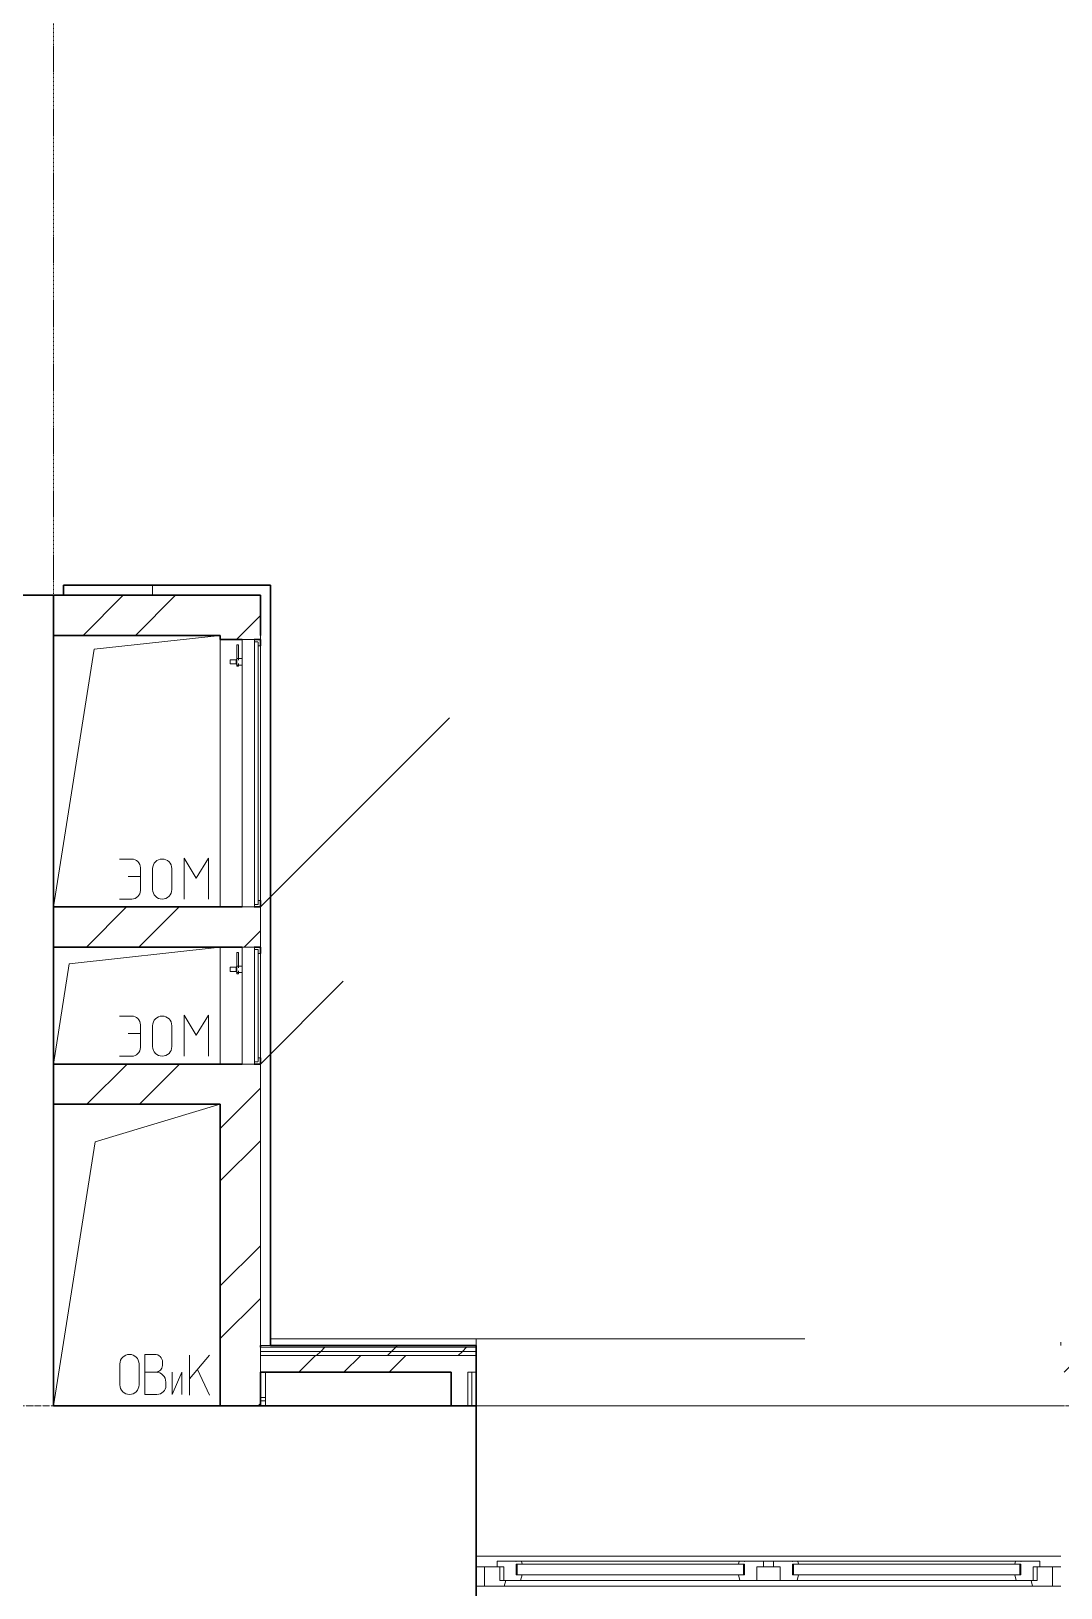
# Model space of a CAD drawing. Header units: millimetres. Extents: x -215207 to 92095, y -30385 to 123050.
# Drawn here: x -41519 to -38437, y 22765 to 27423 of the extents above; entities that cross this region are included whole.
import ezdxf

# ---------------------------------------------------------------- set-up
doc = ezdxf.new("R2010")
doc.units = ezdxf.units.MM
doc.linetypes.add('ADSK_Линия сетки', pattern=[25, 20, -2.5, 0, -2.5])
doc.linetypes.add('Сверху', pattern=[3.96875, 2.38125, -1.5875])
for name, color, linetype, lineweight in [('Двери', 7, 'Continuous', 9), ('Каркас_Импост', 7, 'Continuous', 9), ('Оборудование', 7, 'Continuous', 20), ('Ограждение', 7, 'Continuous', 9), ('Окна', 7, 'Continuous', 9), ('Оси', 7, 'Continuous', 9), ('Остекление', 7, 'Continuous', 9), ('Поручни', 7, 'Continuous', 9), ('Средние линии', 7, 'Continuous', 30), ('Стены', 7, 'Continuous', 18), ('Стены разрез', 7, 'Continuous', 30), ('Стены штриховка', 7, 'Continuous', 9), ('Тонкие линии', 7, 'Continuous', 18), ('Элементы узлов', 7, 'Continuous', 30)]:
    doc.layers.add(name, color=color, linetype=linetype, lineweight=lineweight)
pattern_1 = [(45, (-45356.5, 7949.98), (-235.732, 235.732), []), (45, (-45199.35, 7949.98), (-235.732, 235.732), [])]
pattern_2 = [(45, (-45356.5, 7949.98), (-106.066, 106.066), [])]

# ---------------------------------------------------------------- blocks, each defined once
blk = doc.blocks.new('BIMLIB_Окно_Двустворчатое_VEKA_СФрамугойСнизу_ГОСТ30674_без линий - Ж_ОК-5_2220х1750-3833933-План 1 этажа смеж')
at = {"layer": 'Каркас_Импост', "lineweight": 18}
for p, q in [((-790.6, 265), (-850, 265)), ((-850, 265), (-850, 207)), ((-804, 207), (-804, 248)), ((-804, 248), (-792, 248)), ((-792, 248), (-792, 207)), ((-741.6, 248), (-792, 248)), ((-786, 248), (-790.6, 265)), ((-737, 231), (-741.6, 248)), ((-85.4, 248), (-90, 231)), ((-35, 248), (-85.4, 248)), ((-35, 207), (-35, 248)), ((35, 248), (35, 207)), ((85.4, 248), (35, 248)), ((90, 231), (85.4, 248)), ((741.6, 248), (737, 231)), ((792, 248), (741.6, 248)), ((790.6, 265), (786, 248)), ((850, 265), (790.6, 265)), ((792, 207), (792, 248)), ((792, 248), (804, 248)), ((804, 248), (804, 207)), ((850, 207), (850, 265)), ((-850, 207), (-812, 207)), ((-792, 207), (-812, 207)), ((-812, 207), (-812, 190)), ((-812, 190), (-756, 190)), ((-756, 190), (-755, 191)), ((-755, 199), (-755, 231)), ((-755, 231), (-737, 231)), ((-737, 199), (-755, 199)), ((-755, 191), (-754, 190)), ((-754, 190), (-739.4, 190)), ((-739.4, 190), (-737, 199)), ((-90, 231), (-72, 231)), ((-72, 199), (-90, 199)), ((-90, 199), (-87.6, 190)), ((-87.6, 190), (-73, 190)), ((-73, 190), (-72, 191)), ((-72, 231), (-72, 199)), ((-72, 191), (-71, 190)), ((-71, 190), (-15, 190)), ((-15, 207), (-35, 207)), ((-15, 190), (-15, 207)), ((35, 207), (15, 207)), ((15, 207), (15, 190)), ((15, 190), (71, 190)), ((71, 190), (72, 191)), ((72, 199), (72, 231)), ((72, 231), (90, 231)), ((90, 199), (72, 199)), ((72, 191), (73, 190)), ((73, 190), (87.6, 190)), ((87.6, 190), (90, 199)), ((737, 231), (755, 231)), ((755, 199), (737, 199)), ((737, 199), (739.4, 190)), ((739.4, 190), (754, 190)), ((754, 190), (755, 191)), ((755, 231), (755, 199)), ((755, 191), (756, 190)), ((756, 190), (812, 190)), ((812, 207), (792, 207)), ((812, 190), (812, 207)), ((812, 207), (850, 207))]:
    blk.add_line(p, q, dxfattribs=at)
at = {"layer": 'Каркас_Импост'}
for p, q in [((790.6, 265), (-790.6, 265)), ((-85.4, 248), (-741.6, 248)), ((-35, 248), (35, 248)), ((741.6, 248), (85.4, 248)), ((-756, 190), (-754, 190)), ((-739.4, 190), (-87.6, 190)), ((-73, 190), (-71, 190)), ((-15, 207), (15, 207)), ((15, 190), (-15, 190)), ((71, 190), (73, 190)), ((87.6, 190), (739.4, 190)), ((754, 190), (756, 190))]:
    blk.add_line(p, q, dxfattribs=at)
at = {"layer": 'Окна'}
for p, q in [((-850, 265), (-875, 265)), ((-850, 207), (-850, 265)), ((875, 265), (850, 265)), ((850, 265), (850, 207)), ((-875, 207), (-850, 207)), ((850, 207), (875, 207))]:
    blk.add_line(p, q, dxfattribs=at)
at = {"layer": 'Остекление'}
for p, q in [((-752, 231), (-755, 231)), ((-755, 231), (-755, 199)), ((-755, 199), (-752, 199)), ((-75, 231), (-752, 231)), ((-752, 231), (-752, 199)), ((-752, 199), (-752, 231)), ((-752, 199), (-75, 199)), ((-75, 199), (-75, 231)), ((-75, 231), (-75, 199)), ((-72, 231), (-75, 231)), ((-75, 199), (-72, 199)), ((-72, 199), (-72, 231)), ((75, 231), (72, 231)), ((72, 231), (72, 199)), ((72, 199), (75, 199)), ((752, 231), (75, 231)), ((75, 231), (75, 199)), ((75, 199), (75, 231)), ((75, 199), (752, 199)), ((752, 199), (752, 231)), ((752, 231), (752, 199)), ((755, 231), (752, 231)), ((752, 199), (755, 199)), ((755, 199), (755, 231))]:
    blk.add_line(p, q, dxfattribs=at)
blk = doc.blocks.new('Ограждение - Ограждение-4198836-План 1 этажа смеж')
at = {"layer": 'Ограждение'}
h = blk.add_hatch(dxfattribs=at)
h.set_pattern_fill('FP_25', color=256, style=0, pattern_type=2)
h.set_pattern_definition([(0, (0, 0), (0, 600), []), (90, (0, 0), (-600, 4e-14), [])])
h.paths.add_polyline_path([(18549, 15375.3), (18549, 15385.3), (18534, 15385.3), (18534, 15375.3)])
h.paths.add_polyline_path([(4538.6, 15375.3), (4538.6, 15385.3), (4523.6, 15385.3), (4523.6, 15375.3)])
at = {"layer": 'Поручни'}
for p, q in [((4538.6, 15385.3), (4523.6, 15385.3)), ((4523.6, 15375.3), (4538.6, 15375.3))]:
    blk.add_line(p, q, dxfattribs=at)
blk = doc.blocks.new('Ограждение - Ограждение-4426666-План 1 этажа смеж')
at = {"layer": 'Поручни'}
for p, q in [((4553.6, 15560.3), (6153.3, 15560.3)), ((4538.6, 15360.3), (4538.6, 15460.3)), ((5169, 15360.3), (6919, 15360.3))]:
    blk.add_line(p, q, dxfattribs=at)
blk = doc.blocks.new('Люк _Пчела_ EI 60 однодверный под покраску - Лк-8л_Э__2100х800-6693271-План 1 этажа смеж')
at = {"layer": 'Оборудование'}
for p, q in [((525, 60), (-40.7, 625.7)), ((-268, 52), (-268, 42.3)), ((517, 53), (-267, 53)), ((506, 60), (-256, 60)), ((-256, 60), (-256, 54.5)), ((506, 54.5), (506, 60)), ((518, 42.3), (518, 52)), ((-275, 41.4), (-275, 5)), ((-275, 5), (525, 5)), ((524.1, 42.3), (-274.1, 42.3)), ((-218.2, 5), (-218.2, -10.9)), ((-198.9, -10.9), (-198.9, 5)), ((525, 5), (525, 41.4)), ((-213.3, -5.4), (-259.2, -5.4)), ((-259.2, -5.4), (-259.2, -10.4)), ((-259.2, -10.4), (-213.3, -10.4)), ((-218.2, -10.9), (-198.9, -10.9)), ((-216.6, -10.9), (-214.6, -12.9)), ((-214.6, -12.9), (-214.6, -30.3)), ((-214.6, -12.9), (-202.4, -12.9)), ((-214.6, -30.3), (-202.4, -30.3)), ((-195.4, -5.4), (-203.7, -5.4)), ((-203.7, -10.4), (-195.4, -10.4)), ((-202.4, -12.9), (-200.4, -10.9)), ((-202.4, -30.3), (-202.4, -12.9)), ((-195.4, -10.4), (-195.4, -5.4))]:
    blk.add_line(p, q, dxfattribs=at)
for points, knots in [([(-267, 53), (-267.1, 53), (-267.3, 53), (-267.4, 52.9), (-267.5, 52.9), (-267.6, 52.8), (-267.8, 52.7), (-267.9, 52.5), (-268, 52.3), (-268, 52.1), (-268, 52)], [0, 0, 0, 0, 0.166667, 0.25, 0.333333, 0.416667, 0.541667, 0.666667, 0.833333, 1, 1, 1, 1]), ([(-256, 54.5), (-256, 54.4), (-256, 54.2), (-256.1, 53.9), (-256.2, 53.8), (-256.3, 53.6), (-256.4, 53.4), (-256.6, 53.3), (-256.8, 53.2), (-256.9, 53.1), (-257.2, 53), (-257.4, 53), (-257.5, 53)], [0, 0, 0, 0, 0.166667, 0.25, 0.333333, 0.416667, 0.5, 0.583333, 0.666667, 0.75, 0.833333, 1, 1, 1, 1]), ([(507.5, 53), (507.4, 53), (507.2, 53), (506.9, 53.1), (506.8, 53.2), (506.6, 53.3), (506.4, 53.4), (506.3, 53.6), (506.2, 53.8), (506.1, 53.9), (506, 54.2), (506, 54.4), (506, 54.5)], [-1, -1, -1, -1, -0.833333, -0.75, -0.666667, -0.583333, -0.5, -0.416667, -0.333333, -0.25, -0.166667, 0, 0, 0, 0]), ([(518, 52), (518, 52.1), (518, 52.3), (517.9, 52.5), (517.8, 52.7), (517.6, 52.8), (517.5, 52.9), (517.4, 52.9), (517.3, 53), (517.1, 53), (517, 53)], [-1, -1, -1, -1, -0.833333, -0.666667, -0.541667, -0.416667, -0.333333, -0.25, -0.166667, 0, 0, 0, 0]), ([(-274.1, 42.3), (-274.2, 42.3), (-274.3, 42.3), (-274.4, 42.2), (-274.6, 42.2), (-274.7, 42), (-274.9, 41.8), (-275, 41.6), (-275, 41.5), (-275, 41.4)], [0, 0, 0, 0, 0.166667, 0.25, 0.333333, 0.5, 0.666667, 0.833333, 1, 1, 1, 1]), ([(525, 41.4), (525, 41.5), (525, 41.6), (524.9, 41.8), (524.7, 42), (524.6, 42.2), (524.4, 42.2), (524.3, 42.3), (524.2, 42.3), (524.1, 42.3)], [-1, -1, -1, -1, -0.833333, -0.666667, -0.5, -0.333333, -0.25, -0.166667, 0, 0, 0, 0])]:
    blk.add_open_spline(points, degree=3, knots=knots, dxfattribs=at)
blk = doc.blocks.new('Ограждение - Ограждение-6173552-План 1 этажа смеж')
at = {"layer": 'Поручни'}
for p, q in [((5169, 15540.3), (5169, 15560.3)), ((5169, 15560.3), (6153.3, 15560.3)), ((6919, 15550.3), (6919, 15540.3)), ((5169, 14910.3), (6919, 14910.3))]:
    blk.add_line(p, q, dxfattribs=at)
blk = doc.blocks.new('Люк _Пчела_ EI 60 однодверный под покраску - Лк-5л_Э__2100х350-6693253-План 1 этажа смеж')
at = {"layer": 'Оборудование'}
for p, q in [((300, 60), (52.5, 307.5)), ((-43, 52), (-43, 42.3)), ((292, 53), (-42, 53)), ((281, 60), (-31, 60)), ((-31, 60), (-31, 54.5)), ((272, 53.2), (272, 52)), ((272, 52), (272, 53.2)), ((281, 54.5), (281, 60)), ((293, 42.3), (293, 52)), ((-50, 41.4), (-50, 5)), ((-50, 5), (300, 5)), ((299.1, 42.3), (-49.1, 42.3)), ((6.8, 5), (6.8, -10.9)), ((26.1, -10.9), (26.1, 5)), ((300, 5), (300, 41.4)), ((11.7, -5.4), (-34.2, -5.4)), ((-34.2, -5.4), (-34.2, -10.4)), ((-34.2, -10.4), (11.7, -10.4)), ((6.8, -10.9), (26.1, -10.9)), ((8.4, -10.9), (10.4, -12.9)), ((10.4, -12.9), (10.4, -30.3)), ((10.4, -12.9), (22.6, -12.9)), ((10.4, -30.3), (22.6, -30.3)), ((29.6, -5.4), (21.3, -5.4)), ((21.3, -10.4), (29.6, -10.4)), ((22.6, -12.9), (24.6, -10.9)), ((22.6, -30.3), (22.6, -12.9)), ((29.6, -10.4), (29.6, -5.4))]:
    blk.add_line(p, q, dxfattribs=at)
for points, knots in [([(-42, 53), (-42.1, 53), (-42.3, 53), (-42.4, 52.9), (-42.5, 52.9), (-42.6, 52.8), (-42.8, 52.7), (-42.9, 52.5), (-43, 52.3), (-43, 52.1), (-43, 52)], [0, 0, 0, 0, 0.166667, 0.25, 0.333333, 0.416667, 0.541667, 0.666667, 0.833333, 1, 1, 1, 1]), ([(-31, 54.5), (-31, 54.4), (-31, 54.2), (-31.1, 53.9), (-31.2, 53.8), (-31.3, 53.6), (-31.4, 53.4), (-31.6, 53.3), (-31.8, 53.2), (-31.9, 53.1), (-32.2, 53), (-32.4, 53), (-32.5, 53)], [0, 0, 0, 0, 0.166667, 0.25, 0.333333, 0.416667, 0.5, 0.583333, 0.666667, 0.75, 0.833333, 1, 1, 1, 1]), ([(282.5, 53), (282.4, 53), (282.2, 53), (281.9, 53.1), (281.8, 53.2), (281.6, 53.3), (281.4, 53.4), (281.3, 53.6), (281.2, 53.8), (281.1, 53.9), (281, 54.2), (281, 54.4), (281, 54.5)], [-1, -1, -1, -1, -0.833333, -0.75, -0.666667, -0.583333, -0.5, -0.416667, -0.333333, -0.25, -0.166667, 0, 0, 0, 0]), ([(293, 52), (293, 52.1), (293, 52.3), (292.9, 52.5), (292.8, 52.7), (292.6, 52.8), (292.5, 52.9), (292.4, 52.9), (292.3, 53), (292.1, 53), (292, 53)], [-1, -1, -1, -1, -0.833333, -0.666667, -0.541667, -0.416667, -0.333333, -0.25, -0.166667, 0, 0, 0, 0]), ([(-49.1, 42.3), (-49.2, 42.3), (-49.3, 42.3), (-49.4, 42.2), (-49.6, 42.2), (-49.7, 42), (-49.9, 41.8), (-50, 41.6), (-50, 41.5), (-50, 41.4)], [0, 0, 0, 0, 0.166667, 0.25, 0.333333, 0.5, 0.666667, 0.833333, 1, 1, 1, 1]), ([(300, 41.4), (300, 41.5), (300, 41.6), (299.9, 41.8), (299.7, 42), (299.6, 42.2), (299.4, 42.2), (299.3, 42.3), (299.2, 42.3), (299.1, 42.3)], [-1, -1, -1, -1, -0.833333, -0.666667, -0.5, -0.333333, -0.25, -0.166667, 0, 0, 0, 0])]:
    blk.add_open_spline(points, degree=3, knots=knots, dxfattribs=at)
blk = doc.blocks.new('Дверь-Проем - 1730Х2350-6706217-План 1 этажа смеж')
at = {"layer": 'Средние линии'}
for p, q in [((-873.2, 195), (-873.2, -195)), ((856.8, -195), (856.8, 195))]:
    blk.add_line(p, q, dxfattribs=at)
at = {"layer": 'Элементы узлов', "linetype": 'Сверху', "lineweight": 9}
for p, q in [((856.8, 195), (-873.2, 195)), ((-873.2, -195), (856.8, -195))]:
    blk.add_line(p, q, dxfattribs=at)

msp = doc.modelspace()

# ---------------------------------------------------------------- hatches: boundary and pattern name
at = {"layer": 'Стены разрез', "lineweight": 9}
h = msp.add_hatch(dxfattribs=at)
h.set_pattern_fill('FP_32', color=256, style=0, pattern_type=2)
h.set_pattern_definition([(90, (-45356.5, 7950), (-600, 4e-14), [])])
h.paths.add_polyline_path([(-41422.5, 25735.2), (-40832.9, 25735.2), (-40832.9, 25765.2), (-41422.5, 25765.2)])
h = msp.add_hatch(dxfattribs=at)
h.set_pattern_fill('FP_1', color=256, style=0, pattern_type=2)
h.set_pattern_definition(pattern_1)
h.paths.add_polyline_path([(-40898.1, 25615.2), (-40832.9, 25615.2), (-40832.9, 25735.2), (-41452.5, 25735.2), (-41452.5, 25615.2), (-40952.9, 25615.2)])
h = msp.add_hatch(dxfattribs=at)
h.set_pattern_fill('FP_1', color=256, style=0, pattern_type=2)
h.set_pattern_definition(pattern_1)
h.paths.add_polyline_path([(-40832.9, 23310.2), (-40832.9, 24332.6), (-40952.9, 24332.6), (-40952.9, 23310.2)])
h.paths.add_polyline_path([(-40851.5, 24682.6), (-40832.9, 24682.6), (-40832.9, 24802.6), (-40952.9, 24802.6), (-40952.9, 24682.6), (-40887.9, 24682.6)])
h.paths.add_polyline_path([(-40952.9, 25602.6), (-40832.9, 25602.6), (-40832.9, 25615.2), (-40952.9, 25615.2)])
h = msp.add_hatch(dxfattribs=at)
h.set_pattern_fill('FP_1', color=256, style=0, pattern_type=2)
h.set_pattern_definition(pattern_1)
h.paths.add_polyline_path([(-41256.8, 24682.6), (-40952.9, 24682.6), (-40952.9, 24802.6), (-41452.5, 24802.6), (-41452.5, 24682.6)])
h = msp.add_hatch(dxfattribs=at)
h.set_pattern_fill('FP_1', color=256, style=0, pattern_type=2)
h.set_pattern_definition(pattern_1)
h.paths.add_polyline_path([(-41256.8, 24212.6), (-40952.9, 24212.6), (-40952.9, 24332.6), (-41452.5, 24332.6), (-41452.5, 24212.6)])
h = msp.add_hatch(dxfattribs=at)
h.set_pattern_fill('FP_13', color=256, style=0, pattern_type=2)
h.set_pattern_definition([(45, (-45356.5, 7949.98), (-212.132, 212.132), [])])
h.paths.add_polyline_path([(-31732.5, 23485.2), (-31732.5, 23490.2), (-32807.5, 23490.2), (-32807.5, 23485.2), (-32646.3, 23485.2)])
h.paths.add_polyline_path([(-26807.5, 23485.2), (-26807.5, 23490.2), (-27167.5, 23490.2), (-27167.5, 23485.2), (-26905.9, 23485.2)])
h.paths.add_polyline_path([(-29982.5, 23485.2), (-28917.5, 23485.2), (-28917.5, 23490.2), (-29982.5, 23490.2)])
h.paths.add_polyline_path([(-35516.4, 23485.2), (-34557.5, 23485.2), (-34557.5, 23490.2), (-35607.5, 23490.2), (-35607.5, 23485.2)])
h.paths.add_polyline_path([(-37357.5, 23485.2), (-37357.5, 23490.2), (-38437.5, 23490.2), (-38437.5, 23485.2), (-38386.6, 23485.2)])
h.paths.add_polyline_path([(-40187.5, 23485.2), (-40187.5, 23490.2), (-40832.9, 23490.2), (-40832.9, 23485.2)])
h = msp.add_hatch(dxfattribs=at)
h.set_pattern_fill('FP_8', color=256, style=0, pattern_type=2)
h.set_pattern_definition(pattern_2)
h.paths.add_polyline_path([(-40187.5, 23472.7), (-40187.5, 23485.2), (-40832.9, 23485.2), (-40832.9, 23472.7)])
h.paths.add_polyline_path([(-38437.5, 23472.7), (-37357.5, 23472.7), (-37357.5, 23485.2), (-38437.5, 23485.2)])
h.paths.add_polyline_path([(-26905.9, 23472.7), (-26807.5, 23472.7), (-26807.5, 23485.2), (-27167.5, 23485.2), (-27167.5, 23472.7)])
h.paths.add_polyline_path([(-35607.5, 23472.7), (-34557.5, 23472.7), (-34557.5, 23485.2), (-35607.5, 23485.2)])
h.paths.add_polyline_path([(-29776.1, 23472.7), (-28917.5, 23472.7), (-28917.5, 23485.2), (-29982.5, 23485.2), (-29982.5, 23472.7)])
h.paths.add_polyline_path([(-32646.3, 23472.7), (-31732.5, 23472.7), (-31732.5, 23485.2), (-32807.5, 23485.2), (-32807.5, 23472.7)])
h = msp.add_hatch(dxfattribs=at)
h.set_pattern_fill('FP_8', color=256, style=0, pattern_type=2)
h.set_pattern_definition(pattern_2)
h.paths.add_polyline_path([(-26905.9, 23460.2), (-26807.5, 23460.2), (-26807.5, 23472.7), (-27167.5, 23472.7), (-27167.5, 23460.2)])
h.paths.add_polyline_path([(-40187.5, 23460.2), (-40187.5, 23472.7), (-40832.9, 23472.7), (-40832.9, 23460.2)])
h.paths.add_polyline_path([(-38437.5, 23460.2), (-37357.5, 23460.2), (-37357.5, 23472.7), (-38437.5, 23472.7)])
h.paths.add_polyline_path([(-35607.5, 23460.2), (-34557.5, 23460.2), (-34557.5, 23472.7), (-35607.5, 23472.7)])
h.paths.add_polyline_path([(-29776.1, 23460.2), (-28917.5, 23460.2), (-28917.5, 23472.7), (-29982.5, 23472.7), (-29982.5, 23460.2)])
h.paths.add_polyline_path([(-32646.3, 23460.2), (-31732.5, 23460.2), (-31732.5, 23472.7), (-32807.5, 23472.7), (-32807.5, 23460.2)])
h = msp.add_hatch(dxfattribs=at)
h.set_pattern_fill('FP_33', color=256, style=0, pattern_type=2)
h.set_pattern_definition([(45, (-45356.5, 7950), (-381.661, 381.661), []), (45, (-45221.57, 7950), (0, 763.322), []), (45, (-45491.44, 7950), (0, 763.322), [])])
h.paths.add_polyline_path([(-26807.5, 23410.2), (-26807.5, 23460.2), (-27167.5, 23460.2), (-27167.5, 23410.2), (-26905.9, 23410.2)])
h.paths.add_polyline_path([(-35532.5, 23410.2), (-34557.5, 23410.2), (-34557.5, 23460.2), (-35607.5, 23460.2), (-35607.5, 23410.2), (-35582.5, 23410.2)])
h.paths.add_polyline_path([(-28917.5, 23410.2), (-28917.5, 23460.2), (-29982.5, 23460.2), (-29982.5, 23410.2), (-28930, 23410.2)])
h.paths.add_polyline_path([(-31732.5, 23410.2), (-31732.5, 23460.2), (-32807.5, 23460.2), (-32807.5, 23410.2), (-31745, 23410.2)])
h.paths.add_polyline_path([(-37382.5, 23410.2), (-37357.5, 23410.2), (-37357.5, 23460.2), (-38437.5, 23460.2), (-38437.5, 23410.2), (-37432.5, 23410.2)])
h.paths.add_polyline_path([(-40262.5, 23410.2), (-40187.5, 23410.2), (-40187.5, 23460.2), (-40832.9, 23460.2), (-40832.9, 23410.2)])

# ---------------------------------------------------------------- linework, layer by layer
at = {"lineweight": 18}
for p, q in [((-41253.4, 23372.6), (-41253.4, 23435.2)), ((-41196, 23372.6), (-41196, 23435.2)), ((-41149.2, 23463.9), (-41179.2, 23463.9)), ((-41179.2, 23463.9), (-41179.2, 23343.9)), ((-41125.9, 23430.6), (-41125.9, 23440.6)), ((-40985, 23461.9), (-41045, 23390.4)), ((-41045, 23341.9), (-41045, 23461.9)), ((-41145.9, 23410.6), (-41179.2, 23410.6)), ((-41096.7, 23343.9), (-41068.1, 23410.6)), ((-41096.7, 23343.9), (-41096.7, 23410.6)), ((-41068.1, 23343.9), (-41068.1, 23410.6)), ((-40985, 23341.9), (-41021, 23419)), ((-41179.2, 23343.9), (-41142.5, 23343.9)), ((-41115.9, 23370.6), (-41115.9, 23380.6))]:
    msp.add_line(p, q, dxfattribs=at)
for centre, radius, start, end in [((-41224.7, 23435.2), 28.7, 0, 180), ((-41149.2, 23440.6), 23.3, 0, 90), ((-41145.9, 23430.6), 20, 270, 0), ((-41145.9, 23380.6), 30, 0, 90), ((-41224.7, 23372.6), 28.7, 180, 0), ((-41142.5, 23370.6), 26.7, 270, 0)]:
    msp.add_arc(centre, radius, start, end, dxfattribs=at)
at = {"layer": 'Оси', "linetype": 'ADSK_Линия сетки'}
msp.add_line((-13527.5, 23310.2), (-44580.4, 23310.2), dxfattribs=at)
at = {"layer": 'Стены'}
for p, q in [((-40952.9, 24802.6), (-40952.9, 25602.6)), ((-40952.9, 24332.6), (-40952.9, 24682.6))]:
    msp.add_line(p, q, dxfattribs=at)
at = {"layer": 'Стены разрез'}
for p, q in [((-40802.9, 25765.2), (-41422.5, 25765.2)), ((-41422.5, 25765.2), (-41422.5, 25735.2)), ((-40802.9, 23490.2), (-40802.9, 25765.2)), ((-41452.5, 23310.2), (-41452.5, 25735.2)), ((-41452.5, 25735.2), (-40832.9, 25735.2)), ((-40832.9, 25615.2), (-40832.9, 25735.2)), ((-41452.5, 25615.2), (-40952.9, 25615.2)), ((-40952.9, 25615.2), (-40952.9, 25602.6)), ((-40952.9, 25602.6), (-40887.9, 25602.6)), ((-40851.3, 25602.6), (-40832.9, 25602.6)), ((-40832.9, 25602.6), (-40832.9, 25583.6)), ((-40887.9, 24802.6), (-41452.5, 24802.6)), ((-40832.9, 24802.6), (-40851.3, 24802.6)), ((-40832.9, 24821.6), (-40832.9, 24802.6)), ((-41452.5, 24682.6), (-40887.9, 24682.6)), ((-40851.3, 24682.6), (-40832.9, 24682.6)), ((-40832.9, 24682.6), (-40832.9, 24663.6)), ((-40887.9, 24332.6), (-41452.5, 24332.6)), ((-40832.9, 24332.6), (-40851.3, 24332.6)), ((-40832.9, 24351.6), (-40832.9, 24332.6)), ((-41452.5, 24212.6), (-40952.9, 24212.6)), ((-40952.9, 24212.6), (-40952.9, 23310.2)), ((-40832.9, 23490.2), (-40832.9, 23485.2)), ((-40187.5, 23490.2), (-40802.9, 23490.2)), ((-40187.5, 22608.2), (-40187.5, 23490.2)), ((-40832.9, 23310.2), (-40832.9, 23410.2)), ((-40832.9, 23410.2), (-40262.5, 23410.2)), ((-40262.5, 23410.2), (-40262.5, 23310.2)), ((-40187.5, 23310.2), (-41452.5, 23310.2))]:
    msp.add_line(p, q, dxfattribs=at)
at = {"layer": 'Стены штриховка'}
for p, q in [((-40832.9, 25602.6), (-40832.9, 25615.2)), ((-40832.9, 24682.6), (-40832.9, 24802.6)), ((-40832.9, 23490.2), (-40832.9, 24332.6)), ((-40832.9, 23490.2), (-40802.9, 23490.2)), ((-40832.9, 23485.2), (-40187.5, 23485.2)), ((-40832.9, 23485.2), (-40832.9, 23410.2)), ((-40187.5, 23485.2), (-40832.9, 23485.2)), ((-40187.5, 23472.7), (-40832.9, 23472.7)), ((-40187.5, 23460.2), (-40832.9, 23460.2)), ((-40212.5, 23310.2), (-40212.5, 23410.2)), ((-40187.5, 23410.2), (-40212.5, 23410.2)), ((-40200, 23310.2), (-40200, 23410.2))]:
    msp.add_line(p, q, dxfattribs=at)
at = {"layer": 'Тонкие линии'}
for p, q in [((-41452.5, 24802.6), (-41330, 25573.8)), ((-40952.9, 25615.2), (-41330, 25573.8)), ((-41254.5, 24946.1), (-41218, 24946.1)), ((-41061.5, 24948.7), (-41025, 24888.7)), ((-41061.5, 24826.1), (-41061.5, 24948.7)), ((-40988.5, 24948.7), (-41025, 24888.7)), ((-40988.5, 24826.1), (-40988.5, 24948.7)), ((-41228.5, 24893.9), (-41191.9, 24893.9)), ((-41191.9, 24920), (-41191.9, 24852.2)), ((-41155.4, 24854.8), (-41155.4, 24917.4)), ((-41098, 24854.8), (-41098, 24917.4)), ((-41254.5, 24826.1), (-41218, 24826.1)), ((-40952.9, 24682.6), (-41404.8, 24632.9)), ((-41452.5, 24332.6), (-41404.8, 24632.9)), ((-41254.5, 24476.1), (-41218, 24476.1)), ((-41061.5, 24478.7), (-41025, 24418.7)), ((-41061.5, 24356.1), (-41061.5, 24478.7)), ((-40988.5, 24478.7), (-41025, 24418.7)), ((-40988.5, 24356.1), (-40988.5, 24478.7)), ((-41228.5, 24423.9), (-41191.9, 24423.9)), ((-41191.9, 24450), (-41191.9, 24382.2)), ((-41155.4, 24384.8), (-41155.4, 24447.4)), ((-41098, 24384.8), (-41098, 24447.4)), ((-41254.5, 24356.1), (-41218, 24356.1)), ((-40952.9, 24212.6), (-41327.6, 24099.8)), ((-41452.5, 23310.2), (-41327.6, 24099.8))]:
    msp.add_line(p, q, dxfattribs=at)
for centre, radius, start, end in [((-41218, 24920), 26.1, 0, 90), ((-41126.7, 24917.4), 28.7, 0, 180), ((-41218, 24852.2), 26.1, 270, 0), ((-41126.7, 24854.8), 28.7, 180, 0), ((-41218, 24450), 26.1, 0, 90), ((-41126.7, 24447.4), 28.7, 0, 180), ((-41218, 24382.2), 26.1, 270, 0), ((-41126.7, 24384.8), 28.7, 180, 0)]:
    msp.add_arc(centre, radius, start, end, dxfattribs=at)

# ---------------------------------------------------------------- block references
at = {"layer": 'Двери', "rotation": 269.9999999999999}
msp.add_blockref('Дверь-Проем - 1730Х2350-6706217-План 1 этажа смеж', (-41647.5, 26592.1), dxfattribs=at)
at = {"layer": 'Оборудование', "rotation": 269.9999999999999}
for name, p in [('Люк _Пчела_ EI 60 однодверный под покраску - Лк-8л_Э__2100х800-6693271-План 1 этажа смеж', (-40892.9, 25327.6)), ('Люк _Пчела_ EI 60 однодверный под покраску - Лк-5л_Э__2100х350-6693253-План 1 этажа смеж', (-40892.9, 24632.6))]:
    msp.add_blockref(name, p, dxfattribs=at)
at = {"layer": 'Окна', "rotation": 180}
msp.add_blockref('BIMLIB_Окно_Двустворчатое_VEKA_СФрамугойСнизу_ГОСТ30674_без линий - Ж_ОК-5_2220х1750-3833933-План 1 этажа смеж', (-39312.5, 23035.2), dxfattribs=at)
at = {"layer": 'Поручни'}
for name in ['Ограждение - Ограждение-4426666-План 1 этажа смеж', 'Ограждение - Ограждение-6173552-План 1 этажа смеж', 'Ограждение - Ограждение-4198836-План 1 этажа смеж']:
    msp.add_blockref(name, (-45356.5, 7950), dxfattribs=at)

doc.saveas('drawing.dxf')
